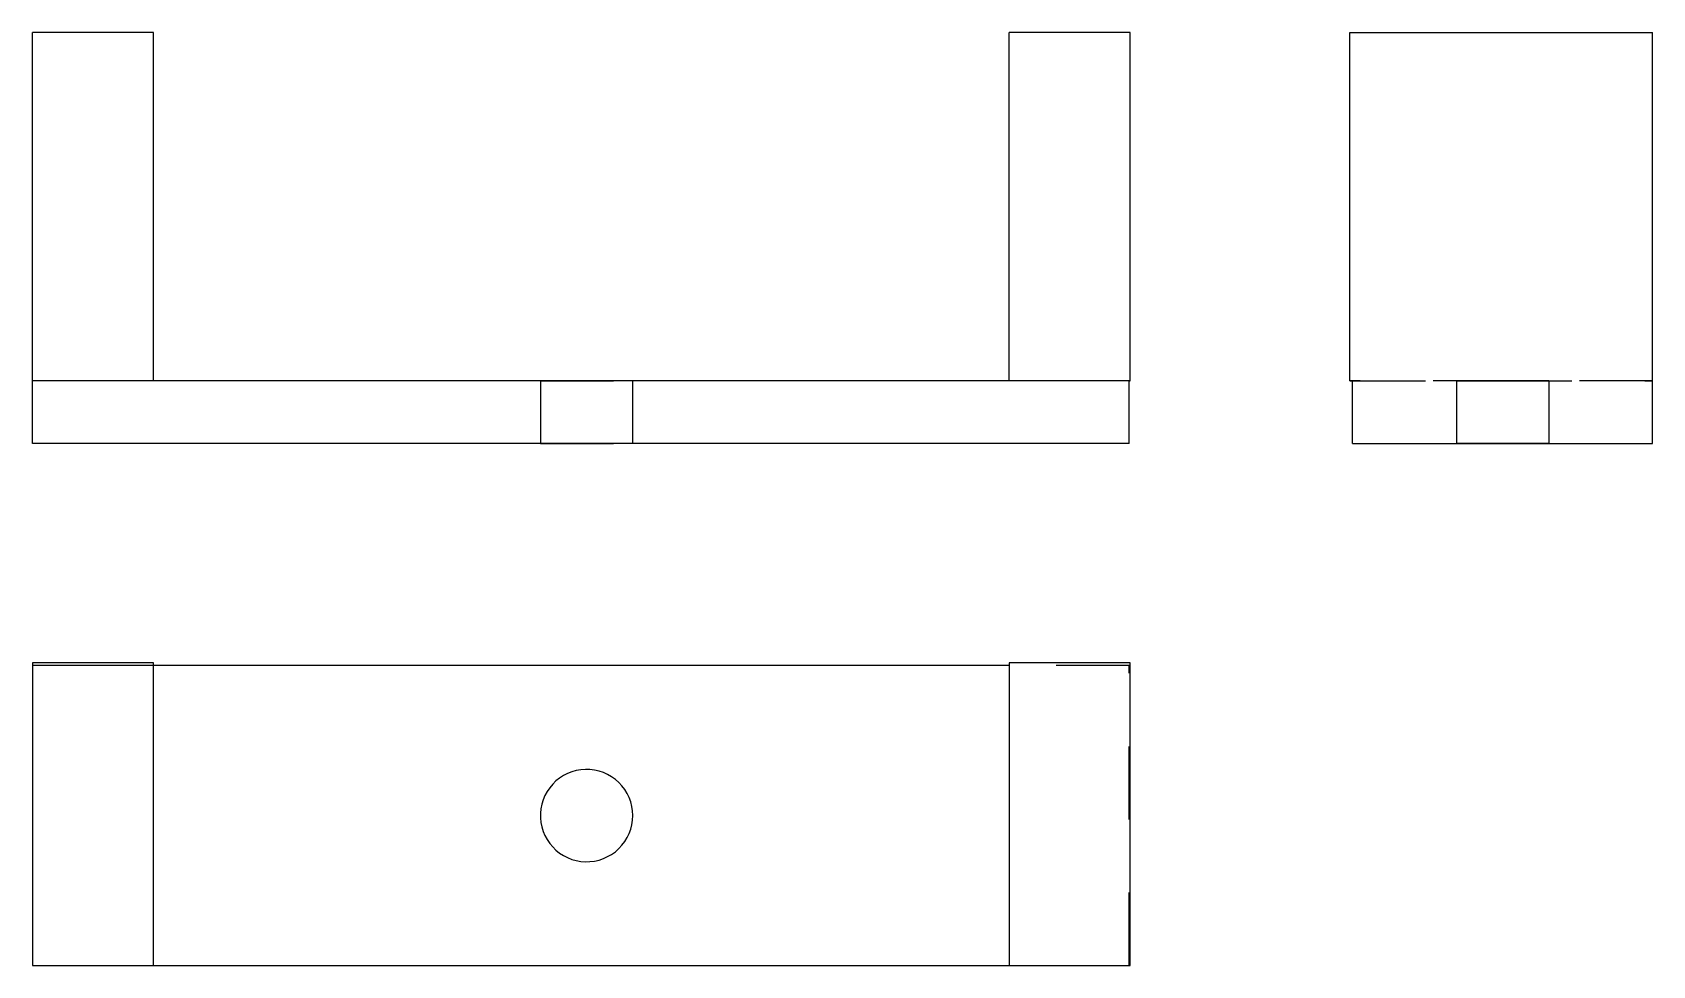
# Model space of a CAD drawing. Extents: x 0 to 2.22, y 0 to 1.28.
import ezdxf

# ---------------------------------------------------------------- set-up
doc = ezdxf.new("R2010")
doc.units = 0
doc.linetypes.add('HIDDEN', pattern=[0.075078, 0.050077, -0.025001])
for name, color, linetype in [('FRONT', 7, 'CONTINUOUS'), ('FRONT_HID', 7, 'HIDDEN'), ('LEFT', 7, 'CONTINUOUS'), ('LEFT_HID', 7, 'HIDDEN'), ('TOP', 7, 'CONTINUOUS'), ('TOP_HID', 7, 'HIDDEN')]:
    doc.layers.add(name, color=color, linetype=linetype)

msp = doc.modelspace()

# ---------------------------------------------------------------- linework, layer by layer
at = {"layer": 'FRONT'}
for p, q in [((0, 0.800312), (0, 1.276875)), ((0.165625, 1.276875), (0, 1.276875)), ((0.165625, 0.800312), (0.165625, 1.276875)), ((1.335938, 0.800312), (1.335938, 1.276875)), ((1.501562, 1.276875), (1.335938, 1.276875)), ((1.501562, 0.800312), (1.501562, 1.276875)), ((0, 0.714375), (0, 0.800312)), ((0.165625, 0.800312), (0, 0.800312)), ((1.335938, 0.800312), (0.165625, 0.800312)), ((1.501562, 0.800312), (1.335938, 0.800312)), ((1.5, 0.714375), (1.5, 0.800312)), ((1.5, 0.714375), (0, 0.714375))]:
    msp.add_line(p, q, dxfattribs=at)
at = {"layer": 'FRONT_HID', "linetype": 'HIDDEN'}
for p, q in [((0.821053, 0.800312), (0.694737, 0.800312)), ((0.694737, 0.800312), (0.821053, 0.800312)), ((0.694737, 0.800312), (0.694737, 0.714375)), ((0.821053, 0.714375), (0.821053, 0.800312)), ((1.5, 0.800312), (1.335938, 0.800312)), ((1.5, 0.800312), (1.501562, 0.800312)), ((0.821053, 0.714375), (0.694737, 0.714375)), ((0.694737, 0.714375), (0.821053, 0.714375))]:
    msp.add_line(p, q, dxfattribs=at)
at = {"layer": 'LEFT'}
for p, q in [((1.801875, 0.800312), (1.801875, 1.276875)), ((1.801875, 1.276875), (2.215937, 1.276875)), ((2.215937, 0.800312), (2.215937, 1.276875)), ((1.801875, 0.800312), (1.805411, 0.800312)), ((1.805411, 0.714375), (1.805411, 0.800312)), ((2.215937, 0.714375), (2.215937, 0.800312)), ((1.805411, 0.714375), (2.215937, 0.714375))]:
    msp.add_line(p, q, dxfattribs=at)
at = {"layer": 'LEFT_HID', "linetype": 'HIDDEN'}
for p, q in [((2.215937, 0.800312), (1.801875, 0.800312)), ((1.805411, 0.800312), (2.215937, 0.800312)), ((2.215937, 0.800312), (1.805411, 0.800312)), ((2.215937, 0.800312), (1.805411, 0.800312)), ((2.010674, 0.800312), (1.947516, 0.800312)), ((1.947516, 0.800312), (2.073832, 0.800312)), ((1.947516, 0.800312), (1.947516, 0.714375)), ((2.073832, 0.800312), (2.010674, 0.800312)), ((2.073832, 0.800312), (2.073832, 0.714375)), ((2.010674, 0.714375), (1.947516, 0.714375)), ((1.947516, 0.714375), (2.073832, 0.714375)), ((2.073832, 0.714375), (2.010674, 0.714375))]:
    msp.add_line(p, q, dxfattribs=at)
at = {"layer": 'TOP'}
for p, q in [((0, 0.414062), (0, 0)), ((0.165625, 0.414062), (0, 0.414062)), ((0.165625, 0), (0.165625, 0.414062)), ((1.335938, 0.410526), (0.165625, 0.410526)), ((1.335938, 0.414062), (1.335938, 0)), ((1.501562, 0.414062), (1.335938, 0.414062)), ((1.501562, 0), (1.501562, 0.414062)), ((0.743841, 0.266838), (0.73778, 0.265132)), ((0.750041, 0.267931), (0.743841, 0.266838)), ((0.75632, 0.268401), (0.750041, 0.267931)), ((0.762615, 0.268244), (0.75632, 0.268401)), ((0.768862, 0.267462), (0.762615, 0.268244)), ((0.775, 0.26606), (0.768862, 0.267462)), ((0.780969, 0.264055), (0.775, 0.26606)), ((0.711597, 0.248221), (0.70755, 0.243398)), ((0.716104, 0.252618), (0.711597, 0.248221)), ((0.721027, 0.256543), (0.716104, 0.252618)), ((0.726316, 0.259959), (0.721027, 0.256543)), ((0.731919, 0.262832), (0.726316, 0.259959)), ((0.73778, 0.265132), (0.731919, 0.262832)), ((0.786708, 0.261466), (0.780969, 0.264055)), ((0.792161, 0.258317), (0.786708, 0.261466)), ((0.797273, 0.254642), (0.792161, 0.258317)), ((0.801994, 0.250476), (0.797273, 0.254642)), ((0.806276, 0.24586), (0.801994, 0.250476)), ((0.810078, 0.240841), (0.806276, 0.24586)), ((0.698546, 0.226864), (0.69669, 0.220848)), ((0.700991, 0.232666), (0.698546, 0.226864)), ((0.704003, 0.238196), (0.700991, 0.232666)), ((0.70755, 0.243398), (0.704003, 0.238196)), ((0.813361, 0.235469), (0.810078, 0.240841)), ((0.816093, 0.229796), (0.813361, 0.235469)), ((0.818247, 0.223879), (0.816093, 0.229796)), ((0.8198, 0.217778), (0.818247, 0.223879)), ((0.695442, 0.214676), (0.694815, 0.208411)), ((0.694815, 0.208411), (0.694815, 0.202115)), ((0.694815, 0.202115), (0.695442, 0.19585)), ((0.69669, 0.220848), (0.695442, 0.214676)), ((0.820739, 0.211552), (0.8198, 0.217778)), ((0.821053, 0.205263), (0.820739, 0.211552)), ((0.820739, 0.198975), (0.821053, 0.205263)), ((0.695442, 0.19585), (0.69669, 0.189678)), ((0.69669, 0.189678), (0.698546, 0.183662)), ((0.698546, 0.183662), (0.700991, 0.17786)), ((0.700991, 0.17786), (0.704003, 0.17233)), ((0.813361, 0.175058), (0.816093, 0.18073)), ((0.816093, 0.18073), (0.818247, 0.186647)), ((0.818247, 0.186647), (0.8198, 0.192749)), ((0.8198, 0.192749), (0.820739, 0.198975)), ((0.704003, 0.17233), (0.70755, 0.167128)), ((0.70755, 0.167128), (0.711597, 0.162305)), ((0.711597, 0.162305), (0.716104, 0.157909)), ((0.716104, 0.157909), (0.721027, 0.153983)), ((0.792161, 0.152209), (0.797273, 0.155884)), ((0.797273, 0.155884), (0.801994, 0.160051)), ((0.801994, 0.160051), (0.806276, 0.164666)), ((0.806276, 0.164666), (0.810078, 0.169685)), ((0.810078, 0.169685), (0.813361, 0.175058)), ((0.721027, 0.153983), (0.726316, 0.150567)), ((0.726316, 0.150567), (0.731919, 0.147694)), ((0.731919, 0.147694), (0.73778, 0.145394)), ((0.73778, 0.145394), (0.743841, 0.143689)), ((0.743841, 0.143689), (0.750041, 0.142595)), ((0.750041, 0.142595), (0.75632, 0.142125)), ((0.75632, 0.142125), (0.762615, 0.142282)), ((0.762615, 0.142282), (0.768862, 0.143065)), ((0.768862, 0.143065), (0.775, 0.144466)), ((0.775, 0.144466), (0.780969, 0.146471)), ((0.780969, 0.146471), (0.786708, 0.149061)), ((0.786708, 0.149061), (0.792161, 0.152209)), ((0, 0), (0.165625, 0)), ((0.165625, 0), (1.335938, 0)), ((1.335938, 0), (1.501562, 0))]:
    msp.add_line(p, q, dxfattribs=at)
at = {"layer": 'TOP_HID', "linetype": 'HIDDEN'}
for p, q in [((0, 0.414062), (0, 0.410526)), ((0, 0.410526), (0, 0)), ((0, 0.410526), (0, 0)), ((1.5, 0.410526), (0, 0.410526)), ((0.165625, 0.410526), (0, 0.410526)), ((0.165625, 0.410526), (0.165625, 0.414062)), ((0.165625, 0), (0.165625, 0.410526)), ((1.335938, 0.414062), (1.335938, 0.410526)), ((1.335938, 0.410526), (1.335938, 0)), ((1.5, 0.410526), (1.335938, 0.410526)), ((1.5, 0), (1.5, 0.410526)), ((1.5, 0), (1.5, 0.410526)), ((0, 0), (1.5, 0)), ((1.335938, 0), (1.5, 0)), ((1.5, 0), (1.501562, 0))]:
    msp.add_line(p, q, dxfattribs=at)

doc.saveas('drawing.dxf')
